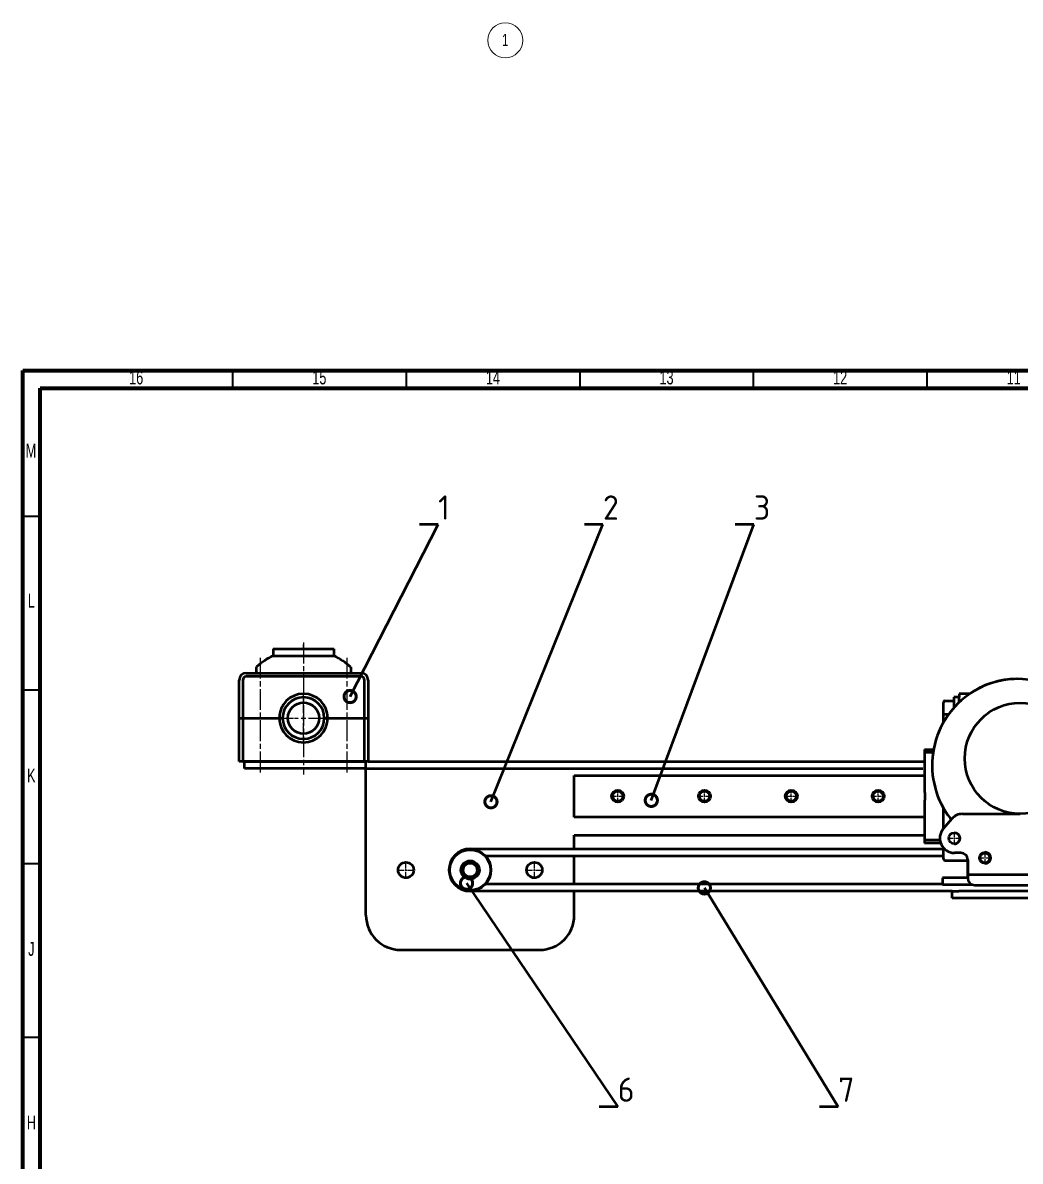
# Model space of a CAD drawing. Header units: millimetres. Extents: x -1615 to 4166, y 5 to 3174.
# Drawn here: x 2544.4 to 2831.7, y 1916.5 to 2244.3 of the extents above; entities that cross this region are included whole.
import ezdxf
from ezdxf import colors
from ezdxf.entities.mleader import LeaderData, LeaderLine
from ezdxf.math import Vec2, Vec3

# ---------------------------------------------------------------- set-up
doc = ezdxf.new("R2010")
doc.units = ezdxf.units.MM
doc.header["$LTSCALE"] = 0.25
for name, pattern in [('ACAD_ISO08W100', [36, 24, -3, 6, -3]), ('AM_ISO08W050', [18, 12, -1.5, 3, -1.5]), ('CENTER2', [1.125, 0.75, -0.125, 0.125, -0.125])]:
    doc.linetypes.add(name, pattern=pattern)
doc.layers.get('0').update_dxf_attribs({"lineweight": 50})
for name, color, linetype, lineweight in [('AM_7', 4, 'AM_ISO08W050', 25), ('duong tam', 2, 'ACAD_ISO08W100', 25), ('Net dam', 7, 'Continuous', 50)]:
    doc.layers.add(name, color=color, linetype=linetype, lineweight=lineweight)
doc.styles.add('SLDTEXTSTYLE0', font='TXT', dxfattribs={"width": 0.686449})
doc.styles.add('tieng viet', font='')
doc.styles.get('tieng viet').set_extended_font_data('TCVN 7284')

# ---------------------------------------------------------------- blocks, each defined once
blk = doc.blocks.new('SW_NOTE_2')
at = {"color": 0, "linetype": 'Continuous', "lineweight": 0}
blk.add_circle((-0.13, -5.03), 5.03, dxfattribs=at)
at = {"color": 0, "linetype": 'Continuous', "lineweight": 0, "insert": (-0.17, -3.21), "char_height": 3.5, "attachment_point": 2, "style": 'SLDTEXTSTYLE0'}
blk.add_mtext('1', dxfattribs=at)
blk = doc.blocks.new('_DotSmall')
at = {"color": 0, "linetype": 'ByBlock', "const_width": 0.5}
blk.add_lwpolyline([(-0.0625, 0, 1), (0.0625, 0, 1)], format="xyb", close=True, dxfattribs=at)
blk = doc.blocks.new('*U1254')
at = {"layer": 'AM_7', "color": 0, "linetype": 'CENTER2', "transparency": 16777216}
for p, q in [((-1.87, 0), (-0.35, 0)), ((0, 0.35), (0, 1.87)), ((0.35, 0), (1.87, 0)), ((0, -1.87), (0, -0.35))]:
    blk.add_line(p, q, dxfattribs=at)
at = {"layer": 'AM_7', "color": 0, "linetype": 'Continuous', "transparency": 16777216}
for p, q in [((-0.175, 0), (0.175, 0)), ((0, -0.175), (0, 0.175))]:
    blk.add_line(p, q, dxfattribs=at)
blk = doc.blocks.new('*U1255')
at = {"layer": 'AM_7', "color": 0, "linetype": 'CENTER2', "transparency": 16777216}
for p, q in [((-1.87, 0), (-0.35, 0)), ((0, 0.35), (0, 1.87)), ((0.35, 0), (1.87, 0)), ((0, -1.87), (0, -0.35))]:
    blk.add_line(p, q, dxfattribs=at)
at = {"layer": 'AM_7', "color": 0, "linetype": 'Continuous', "transparency": 16777216}
for p, q in [((-0.175, 0), (0.175, 0)), ((0, -0.175), (0, 0.175))]:
    blk.add_line(p, q, dxfattribs=at)
blk = doc.blocks.new('*U1256')
at = {"layer": 'AM_7', "color": 0, "linetype": 'CENTER2', "transparency": 16777216}
for p, q in [((-1.87, 0), (-0.35, 0)), ((0, 0.35), (0, 1.87)), ((0.35, 0), (1.87, 0)), ((0, -1.87), (0, -0.35))]:
    blk.add_line(p, q, dxfattribs=at)
at = {"layer": 'AM_7', "color": 0, "linetype": 'Continuous', "transparency": 16777216}
for p, q in [((-0.175, 0), (0.175, 0)), ((0, -0.175), (0, 0.175))]:
    blk.add_line(p, q, dxfattribs=at)
blk = doc.blocks.new('*U1257')
at = {"layer": 'AM_7', "color": 0, "linetype": 'CENTER2', "transparency": 16777216}
for p, q in [((-1.87, 0), (-0.35, 0)), ((0, 0.35), (0, 1.87)), ((0.35, 0), (1.87, 0)), ((0, -1.87), (0, -0.35))]:
    blk.add_line(p, q, dxfattribs=at)
at = {"layer": 'AM_7', "color": 0, "linetype": 'Continuous', "transparency": 16777216}
for p, q in [((-0.175, 0), (0.175, 0)), ((0, -0.175), (0, 0.175))]:
    blk.add_line(p, q, dxfattribs=at)
blk = doc.blocks.new('*U1258')
at = {"layer": 'AM_7', "color": 0, "linetype": 'CENTER2', "transparency": 16777216}
for p, q in [((-2.37, 0), (-0.45, 0)), ((0, 0.45), (0, 2.37)), ((0.45, 0), (2.37, 0)), ((0, -2.37), (0, -0.45))]:
    blk.add_line(p, q, dxfattribs=at)
at = {"layer": 'AM_7', "color": 0, "linetype": 'Continuous', "transparency": 16777216}
for p, q in [((-0.225, 0), (0.225, 0)), ((0, -0.225), (0, 0.225))]:
    blk.add_line(p, q, dxfattribs=at)
blk = doc.blocks.new('*U1259')
at = {"layer": 'AM_7', "color": 0, "linetype": 'CENTER2', "transparency": 16777216}
for p, q in [((-2.37, 0), (-0.45, 0)), ((0, 0.45), (0, 2.37)), ((0.45, 0), (2.37, 0)), ((0, -2.37), (0, -0.45))]:
    blk.add_line(p, q, dxfattribs=at)
at = {"layer": 'AM_7', "color": 0, "linetype": 'Continuous', "transparency": 16777216}
for p, q in [((-0.225, 0), (0.225, 0)), ((0, -0.225), (0, 0.225))]:
    blk.add_line(p, q, dxfattribs=at)
blk = doc.blocks.new('*U1261')
at = {"layer": 'AM_7', "color": 0, "linetype": 'CENTER2', "transparency": 16777216}
for p, q in [((-1.72, 0), (-0.32, 0)), ((0, 0.32), (0, 1.72)), ((0.32, 0), (1.72, 0)), ((0, -1.72), (0, -0.32))]:
    blk.add_line(p, q, dxfattribs=at)
at = {"layer": 'AM_7', "color": 0, "linetype": 'Continuous', "transparency": 16777216}
for p, q in [((-0.16, 0), (0.16, 0)), ((0, -0.16), (0, 0.16))]:
    blk.add_line(p, q, dxfattribs=at)
blk = doc.blocks.new('*U1262')
at = {"layer": 'AM_7', "color": 0, "linetype": 'CENTER2', "transparency": 16777216}
for p, q in [((-1.72, 0), (-0.32, 0)), ((0, 0.32), (0, 1.72)), ((0.32, 0), (1.72, 0)), ((0, -1.72), (0, -0.32))]:
    blk.add_line(p, q, dxfattribs=at)
at = {"layer": 'AM_7', "color": 0, "linetype": 'Continuous', "transparency": 16777216}
for p, q in [((-0.16, 0), (0.16, 0)), ((0, -0.16), (0, 0.16))]:
    blk.add_line(p, q, dxfattribs=at)
blk = doc.blocks.new('*U1264')
at = {"layer": 'AM_7', "color": 0, "linetype": 'CENTER2', "transparency": 16777216}
for p, q in [((0, 1.4), (0, 7.12)), ((-7.12, 0), (-1.4, 0)), ((1.4, 0), (7.12, 0)), ((0, -7.12), (0, -1.4))]:
    blk.add_line(p, q, dxfattribs=at)
at = {"layer": 'AM_7', "color": 0, "linetype": 'Continuous', "transparency": 16777216}
for p, q in [((-0.7, 0), (0.7, 0)), ((0, -0.7), (0, 0.7))]:
    blk.add_line(p, q, dxfattribs=at)

msp = doc.modelspace()

# ---------------------------------------------------------------- linework, layer by layer
at = {"color": 7, "linetype": 'Continuous', "lineweight": 70}
for p, q in [((2544.415, 1560.131), (2544.415, 2144.131)), ((2544.415, 2144.131), (3365.415, 2144.131)), ((2549.415, 1565.131), (2549.415, 2139.131)), ((2549.415, 2139.131), (3360.415, 2139.131))]:
    msp.add_line(p, q, dxfattribs=at)
at = {"color": 7, "linetype": 'Continuous', "lineweight": 35}
for p, q in [((2604.915, 2139.131), (2604.915, 2144.131)), ((2654.915, 2139.131), (2654.915, 2144.131)), ((2704.915, 2139.131), (2704.915, 2144.131)), ((2754.915, 2139.131), (2754.915, 2144.131)), ((2804.915, 2139.131), (2804.915, 2144.131)), ((2549.415, 2102.131), (2544.415, 2102.131)), ((2549.415, 2052.131), (2544.415, 2052.131)), ((2549.415, 2002.131), (2544.415, 2002.131)), ((2549.415, 1952.131), (2544.415, 1952.131))]:
    msp.add_line(p, q, dxfattribs=at)
at = {"layer": 'duong tam'}
for p, q in [((2625.271, 2065.805), (2625.271, 2027.805)), ((2625.271, 2064.055), (2625.271, 2065.305)), ((2612.771, 2061.443), (2612.771, 2027.943)), ((2637.771, 2061.443), (2637.771, 2027.943))]:
    msp.add_line(p, q, dxfattribs=at)
at = {"layer": 'Net dam'}
for p, q in [((2616.502, 2064.055), (2616.502, 2062.055)), ((2616.502, 2064.055), (2634.04, 2064.055)), ((2634.04, 2064.055), (2634.04, 2062.055)), ((2616.502, 2062.055), (2634.04, 2062.055)), ((2608.771, 2057.032), (2641.867, 2057.032)), ((2641.867, 2056.032), (2608.771, 2056.032)), ((2611.771, 2057.45), (2611.771, 2057.032)), ((2638.867, 2057.032), (2638.867, 2057.352)), ((2606.771, 2044.08), (2606.771, 2055.032)), ((2607.771, 2055.032), (2607.771, 2044.08)), ((2642.867, 2044.08), (2642.867, 2055.032)), ((2643.867, 2055.032), (2643.867, 2044.08)), ((2830.907, 2055.351), (2830.906, 2055.351)), ((2810.098, 2049.08), (2812.598, 2049.08)), ((2812.598, 2050.08), (2812.598, 2047.039)), ((2814.098, 2050.08), (2812.598, 2050.08)), ((2814.098, 2051.08), (2814.098, 2050.08)), ((2817.159, 2051.08), (2814.098, 2051.08)), ((2814.098, 2048.596), (2814.098, 2050.08)), ((2816.763, 2050.801), (2816.762, 2050.801)), ((2809.598, 2044.58), (2809.598, 2048.58)), ((2812.598, 2048.58), (2812.598, 2047.039)), ((2606.771, 2044.08), (2607.771, 2044.08)), ((2606.771, 2031.58), (2606.771, 2044.08)), ((2607.771, 2044.08), (2618.271, 2044.08)), ((2607.771, 2044.08), (2607.771, 2031.58)), ((2618.271, 2044.08), (2619.271, 2044.08)), ((2631.271, 2044.08), (2632.271, 2044.08)), ((2632.271, 2044.08), (2642.867, 2044.08)), ((2642.867, 2044.08), (2643.867, 2044.08)), ((2642.867, 2031.58), (2642.867, 2044.08)), ((2643.867, 2044.08), (2643.867, 2031.58)), ((2811.035, 2045.08), (2809.598, 2045.08)), ((2809.598, 2042.839), (2809.598, 2044.58)), ((2804.14, 2035.08), (2806.758, 2035.08)), ((2804.14, 2035.08), (2804.14, 2034.149)), ((2806.602, 2034.149), (2804.14, 2034.149)), ((2804.14, 2034.149), (2804.14, 2022.674)), ((2607.771, 2031.58), (2606.771, 2031.58)), ((2607.771, 2031.58), (2642.867, 2031.58)), ((2608.271, 2029.58), (2608.271, 2031.58)), ((2643.271, 2031.58), (2608.271, 2031.58)), ((2643.271, 2029.58), (2608.271, 2029.58)), ((2643.271, 2029.58), (2643.271, 2031.58)), ((2643.867, 2031.58), (2643.271, 2031.58)), ((2643.271, 1987.333), (2643.271, 2029.58)), ((2643.271, 2029.58), (2803.63, 2029.58)), ((2643.867, 2031.58), (2804.14, 2031.58)), ((2703.271, 2027.28), (2703.271, 2027.58)), ((2703.271, 2027.58), (2804.14, 2027.58)), ((2703.271, 2015.88), (2703.271, 2027.28)), ((2804.34, 2022.674), (2804.14, 2022.674)), ((2804.14, 2020.487), (2804.14, 2009.011)), ((2804.14, 2020.487), (2804.34, 2020.487)), ((2804.34, 2020.487), (2804.34, 2022.674)), ((2809.598, 2012.282), (2809.598, 2018.121)), ((2815.051, 2016.48), (2831.731, 2016.48)), ((2815.051, 2016.48), (2815.051, 2016.48)), ((2703.271, 2015.58), (2703.271, 2015.88)), ((2804.14, 2015.58), (2703.271, 2015.58)), ((2809.55, 2012.226), (2812.021, 2015.092)), ((2812.021, 2015.092), (2809.55, 2012.226)), ((2811.588, 2015.141), (2811.589, 2015.141)), ((2811.79, 2014.823), (2811.588, 2015.141)), ((2811.589, 2015.141), (2811.79, 2014.824)), ((2812.021, 2015.092), (2812.021, 2015.092)), ((2703.271, 2010.333), (2804.14, 2010.333)), ((2703.271, 2006.425), (2703.271, 2010.333)), ((2809.55, 2012.226), (2809.55, 2012.226)), ((2673.271, 2006.425), (2809.598, 2006.425)), ((2673.271, 2006.425), (2673.271, 2006.333)), ((2804.14, 2009.011), (2808.557, 2009.011)), ((2804.14, 2009.011), (2804.14, 2008.08)), ((2808.772, 2008.08), (2804.14, 2008.08)), ((2809.598, 2003.58), (2809.598, 2006.685)), ((2677.659, 2004.425), (2809.598, 2004.425)), ((2703.271, 1996.241), (2703.271, 2004.425)), ((2810.098, 2003.08), (2816.583, 2003.08)), ((2814.583, 2005.283), (2812.731, 2005.283)), ((2812.731, 2005.283), (2812.731, 2005.283)), ((2816.583, 1998.98), (2816.583, 2003.283)), ((2816.583, 2003.283), (2816.583, 2003.283)), ((2816.583, 2003.283), (2816.583, 1997.98)), ((2816.582, 2002.58), (2816.583, 2002.645)), ((2816.582, 2002.58), (2816.583, 2002.58)), ((2816.582, 1998.08), (2816.582, 2002.58)), ((2816.583, 1998.08), (2816.583, 2002.58)), ((2809.282, 1998.08), (2809.282, 1996.08)), ((2816.583, 1998.08), (2809.282, 1998.08)), ((2872.282, 1998.98), (2816.583, 1998.98)), ((2816.583, 1998.98), (2816.583, 1997.98)), ((2816.583, 1997.98), (2816.583, 1997.98)), ((2673.271, 1994.241), (2673.271, 1994.333)), ((2812.066, 1994.241), (2673.271, 1994.241)), ((2676.62, 1995.355), (2676.62, 1995.355)), ((2809.282, 1996.241), (2677.659, 1996.241)), ((2703.271, 1987.333), (2703.271, 1994.241)), ((2817.958, 1996.08), (2809.282, 1996.08)), ((2812.066, 1992.241), (2812.066, 1994.241)), ((2812.066, 1994.241), (2814.066, 1994.241)), ((2840.066, 1994.241), (2814.066, 1994.241)), ((2818.583, 1995.98), (2872.282, 1995.98)), ((2814.066, 1992.241), (2812.066, 1992.241)), ((2840.066, 1992.241), (2814.066, 1992.241)), ((2653.271, 1977.333), (2693.271, 1977.333))]:
    msp.add_line(p, q, dxfattribs=at)
at = {"layer": 'Net dam', "flags": 128}
msp.add_lwpolyline([(2670.973, 1999.349), (2670.961, 1999.376), (2670.771, 2000.333)], dxfattribs=at)
at = {"layer": 'Net dam'}
for centre, radius in [((2625.271, 2044.08), 4.5), ((2831.731, 2032.48), 16), ((2715.771, 2021.58), 1.75), ((2715.771, 2021.58), 1.45), ((2740.771, 2021.58), 1.75), ((2740.771, 2021.58), 1.45), ((2765.771, 2021.58), 1.75), ((2765.771, 2021.58), 1.45), ((2790.771, 2021.58), 1.75), ((2790.771, 2021.58), 1.45), ((2812.731, 2009.483), 1.6), ((2673.271, 2000.333), 6), ((2673.271, 2000.333), 5.85), ((2821.583, 2003.83), 1.6), ((2821.583, 2003.83), 1.4), ((2654.771, 2000.333), 2.25), ((2673.271, 2000.333), 2.65), ((2673.271, 2000.333), 2.5), ((2673.271, 2000.333), 2), ((2691.771, 2000.333), 2.25)]:
    msp.add_circle(centre, radius, dxfattribs=at)
for centre, radius, start, end in [((2625.271, 2044.08), 20, 116.00586, 132.45415), ((2625.271, 2044.08), 20, 47.17214, 63.99414), ((2608.771, 2055.032), 2, 90, 180), ((2608.771, 2055.032), 1, 90, 180), ((2641.867, 2055.032), 2, 0, 90), ((2641.867, 2055.032), 1, 0, 90), ((2830.906, 2031.088), 24.263, 90, 125.6602), ((2830.907, 2031.088), 24.263, 56.12212, 125.6602), ((2625.271, 2044.08), 7, 0, 180), ((2625.271, 2044.08), 6, 0, 180), ((2831.343, 2030.48), 25.011, 125.6602, 217.82911), ((2831.344, 2030.48), 25.011, 125.6602, 217.82911), ((2810.098, 2048.58), 0.5, 90, 180), ((2625.271, 2044.08), 7, 180, 0), ((2625.271, 2044.08), 6, 180, 0), ((2815.051, 2012.48), 4, 90, 139.23136), ((2815.051, 2012.48), 4, 90, 139.23136), ((2812.731, 2009.483), 4.2, 139.23136, 270), ((2812.731, 2009.483), 4.2, 139.23136, 270), ((2812.731, 2009.483), 1.6, 0.00361, 90), ((2673.271, 2000.333), 6.092, 90, 270), ((2812.731, 2009.483), 1.6, 270, 0.00361), ((2810.098, 2003.58), 0.5, 180, 270), ((2814.583, 2003.283), 2, 0.00361, 90), ((2814.583, 2003.283), 2, 0.00361, 90), ((2821.582, 2003.83), 1.4, 270, 90), ((2821.583, 2003.83), 1.6, 0.00361, 90), ((2821.583, 2003.83), 1.6, 270, 0.00361), ((2673.271, 2000.333), 2.5, 23.18457, 180), ((2818.583, 1997.98), 2, 180.00361, 270), ((2653.271, 1987.333), 10, 180, 270), ((2693.271, 1987.333), 10, 270, 0)]:
    msp.add_arc(centre, radius, start, end, dxfattribs=at)
msp.add_ellipse((2818.583, 1997.98), major_axis=(1.414, 1.414), ratio=0.999937, start_param=2.356163, end_param=3.9269593, dxfattribs=at)
for points, knots in [([(2611.771, 2057.45), (2611.771, 2057.664), (2611.771, 2058.026), (2611.771, 2058.451), (2611.771, 2058.698), (2611.771, 2058.819), (2611.771, 2058.831), (2611.771, 2058.836)], [0, 0, 0, 0, 0.3396231, 0.5724963, 0.7515464, 0.8975235, 1, 1, 1, 1]), ([(2638.867, 2058.748), (2638.867, 2058.738), (2638.867, 2058.718), (2638.867, 2058.555), (2638.867, 2058.264), (2638.867, 2057.839), (2638.867, 2057.512), (2638.867, 2057.352)], [0, 0, 0, 0, 0.143452, 0.2863283, 0.4813654, 0.7470486, 1, 1, 1, 1]), ([(2674.564, 1994.474), (2674.572, 1994.476), (2674.593, 1994.481), (2674.698, 1994.502), (2674.816, 1994.536), (2674.839, 1994.543)], [0, 0, 0, 0, 0.3733241, 0.8811954, 1, 1, 1, 1]), ([(2676.432, 1995.234), (2676.435, 1995.236), (2676.528, 1995.29), (2676.596, 1995.34), (2676.614, 1995.351), (2676.62, 1995.355)], [0, 0, 0, 0, 0.0238954, 0.6219534, 1, 1, 1, 1])]:
    msp.add_open_spline(points, degree=3, knots=knots, dxfattribs=at)

# ---------------------------------------------------------------- block references
at = {"color": 7, "linetype": 'Continuous', "lineweight": 0}
msp.add_blockref('SW_NOTE_2', (2683.526, 2244.307), dxfattribs=at)
at = {"layer": 'AM_7', "linetype": 'CENTER2'}
for name, p in [('*U1264', (2625.271, 2044.08)), ('*U1257', (2715.771, 2021.58)), ('*U1256', (2740.771, 2021.58)), ('*U1255', (2765.771, 2021.58)), ('*U1254', (2790.771, 2021.58)), ('*U1262', (2812.731, 2009.483)), ('*U1261', (2821.583, 2003.83)), ('*U1258', (2654.771, 2000.333)), ('*U1259', (2691.771, 2000.333))]:
    msp.add_blockref(name, p, dxfattribs=at)

# ---------------------------------------------------------------- texts
at = {"color": 7, "linetype": 'Continuous', "lineweight": 0, "attachment_point": 2, "style": 'SLDTEXTSTYLE0'}
for s, insert, char_height in [('16', (2577.085, 2144.142), 3.9687), ('15', (2629.835, 2144.142), 3.9687), ('14', (2679.835, 2144.142), 3.9687), ('13', (2729.835, 2144.142), 3.9687), ('12', (2779.835, 2144.142), 3.9687), ('11', (2829.835, 2144.142), 3.9687), ('M', (2546.777, 2123.084), 3.969), ('L', (2546.88, 2079.886), 3.969), ('{\\W0.69;K}', (2546.88, 2029.517), 3.9687), ('J', (2546.88, 1979.584), 3.969), ('H', (2546.905, 1929.584), 3.969)]:
    msp.add_mtext(s, dxfattribs=dict(at, insert=insert, char_height=char_height))

# ---------------------------------------------------------------- leaders
at = {"layer": 'Net dam'}
ml = msp.add_multileader_mtext('Standard', dxfattribs=at)
ml.set_content('1', color=256, style='tieng viet')
ml.set_leader_properties(color=256, linetype='ByLayer', lineweight=-1)
ml.set_arrow_properties(name='DOTSMALL')
ml.build(insert=Vec2(0, 0))
ml.multileader.update_dxf_attribs({"text_left_attachment_type": 6, "text_right_attachment_type": 6, "dogleg_length": 0, "arrow_head_size": 7})
ctx = ml.context
ctx.base_point, ctx.char_height, ctx.arrow_head_size, ctx.landing_gap_size, ctx.plane_origin = Vec3(2664.036, 2099.811), 7, 7, 0, Vec3(2638.699, 2050.275)
ctx.left_attachment, ctx.right_attachment = 6, 6
notes = []
notes.append((ctx, [(0, (1, 1, 0), (2664.036, 2099.811), (1, 0), 0, [(0, [(2638.699, 2050.275)], 0, [])])]))
ctx.mtext.insert, ctx.mtext.flow_direction = Vec3(2664.036, 2108.211), 5
ml = msp.add_multileader_mtext('Standard', dxfattribs=at)
ml.set_content('2', color=256, style='tieng viet')
ml.set_leader_properties(color=256, linetype='ByLayer', lineweight=-1)
ml.set_arrow_properties(name='DOTSMALL')
ml.build(insert=Vec2(0, 0))
ml.multileader.update_dxf_attribs({"text_left_attachment_type": 6, "text_right_attachment_type": 6, "dogleg_length": 0, "arrow_head_size": 7})
ctx = ml.context
ctx.base_point, ctx.char_height, ctx.arrow_head_size, ctx.landing_gap_size, ctx.plane_origin = Vec3(2711.53, 2099.811), 7, 7, 0, Vec3(2679.262, 2019.981)
ctx.left_attachment, ctx.right_attachment = 6, 6
notes.append((ctx, [(0, (1, 1, 0), (2711.53, 2099.811), (1, 0), 0, [(0, [(2679.262, 2019.981)], 0, [])])]))
ctx.mtext.insert, ctx.mtext.flow_direction = Vec3(2711.53, 2108.211), 5
ml = msp.add_multileader_mtext('Standard', dxfattribs=at)
ml.set_content('3', color=256, style='tieng viet')
ml.set_leader_properties(color=256, linetype='ByLayer', lineweight=-1)
ml.set_arrow_properties(name='DOTSMALL')
ml.build(insert=Vec2(0, 0))
ml.multileader.update_dxf_attribs({"text_left_attachment_type": 6, "text_right_attachment_type": 6, "dogleg_length": 0, "arrow_head_size": 7})
ctx = ml.context
ctx.base_point, ctx.char_height, ctx.arrow_head_size, ctx.landing_gap_size, ctx.plane_origin = Vec3(2754.989, 2099.811), 7, 7, 0, Vec3(2725.451, 2020.391)
ctx.left_attachment, ctx.right_attachment = 6, 6
notes.append((ctx, [(0, (1, 1, 0), (2754.989, 2099.811), (1, 0), 0, [(0, [(2725.451, 2020.391)], 0, [])])]))
ctx.mtext.insert, ctx.mtext.flow_direction = Vec3(2754.989, 2108.211), 5
ml = msp.add_multileader_mtext('Standard', dxfattribs=at)
ml.set_content('6', color=256, style='tieng viet')
ml.set_leader_properties(color=256, linetype='ByLayer', lineweight=-1)
ml.set_arrow_properties(name='DOTSMALL')
ml.build(insert=Vec2(0, 0))
ml.multileader.update_dxf_attribs({"text_left_attachment_type": 6, "text_right_attachment_type": 6, "dogleg_length": 0, "arrow_head_size": 7})
ctx = ml.context
ctx.base_point, ctx.char_height, ctx.arrow_head_size, ctx.landing_gap_size, ctx.plane_origin = Vec3(2715.783, 1932.183), 7, 7, 0, Vec3(2672.234, 1996.552)
ctx.left_attachment, ctx.right_attachment = 6, 6
notes.append((ctx, [(0, (1, 1, 0), (2715.783, 1932.183), (1, 0), 0, [(0, [(2672.234, 1996.552)], 0, [])])]))
ctx.mtext.insert, ctx.mtext.flow_direction = Vec3(2715.783, 1940.583), 5
ml = msp.add_multileader_mtext('Standard', dxfattribs=at)
ml.set_content('7', color=256, style='tieng viet')
ml.set_leader_properties(color=256, linetype='ByLayer', lineweight=-1)
ml.set_arrow_properties(name='DOTSMALL')
ml.build(insert=Vec2(0, 0))
ml.multileader.update_dxf_attribs({"text_left_attachment_type": 6, "text_right_attachment_type": 6, "dogleg_length": 0, "arrow_head_size": 7})
ctx = ml.context
ctx.base_point, ctx.char_height, ctx.arrow_head_size, ctx.landing_gap_size, ctx.plane_origin = Vec3(2779.274, 1932.183), 7, 7, 0, Vec3(2740.725, 1995.177)
ctx.left_attachment, ctx.right_attachment = 6, 6
notes.append((ctx, [(1, (1, 1, 0), (2779.274, 1932.183), (1, 0), 0, [(0, [(2740.725, 1995.177)], 0, [])])]))
ctx.mtext.insert, ctx.mtext.flow_direction = Vec3(2779.274, 1940.583), 5
for ctx, leaders in notes:
    for number, flags, end, landing, length, lines in leaders:
        leader = LeaderData()
        leader.index, (leader.has_last_leader_line, leader.has_dogleg_vector, leader.attachment_direction) = number, flags
        leader.last_leader_point, leader.dogleg_vector, leader.dogleg_length = Vec3(end), Vec3(landing), length
        for number, points, colour, breaks in lines:
            line = LeaderLine()
            line.index, line.vertices, line.color, line.breaks = number, Vec3.list(points), colors.encode_raw_color(colour), breaks
            leader.lines.append(line)
        ctx.leaders.append(leader)

doc.saveas('drawing.dxf')
